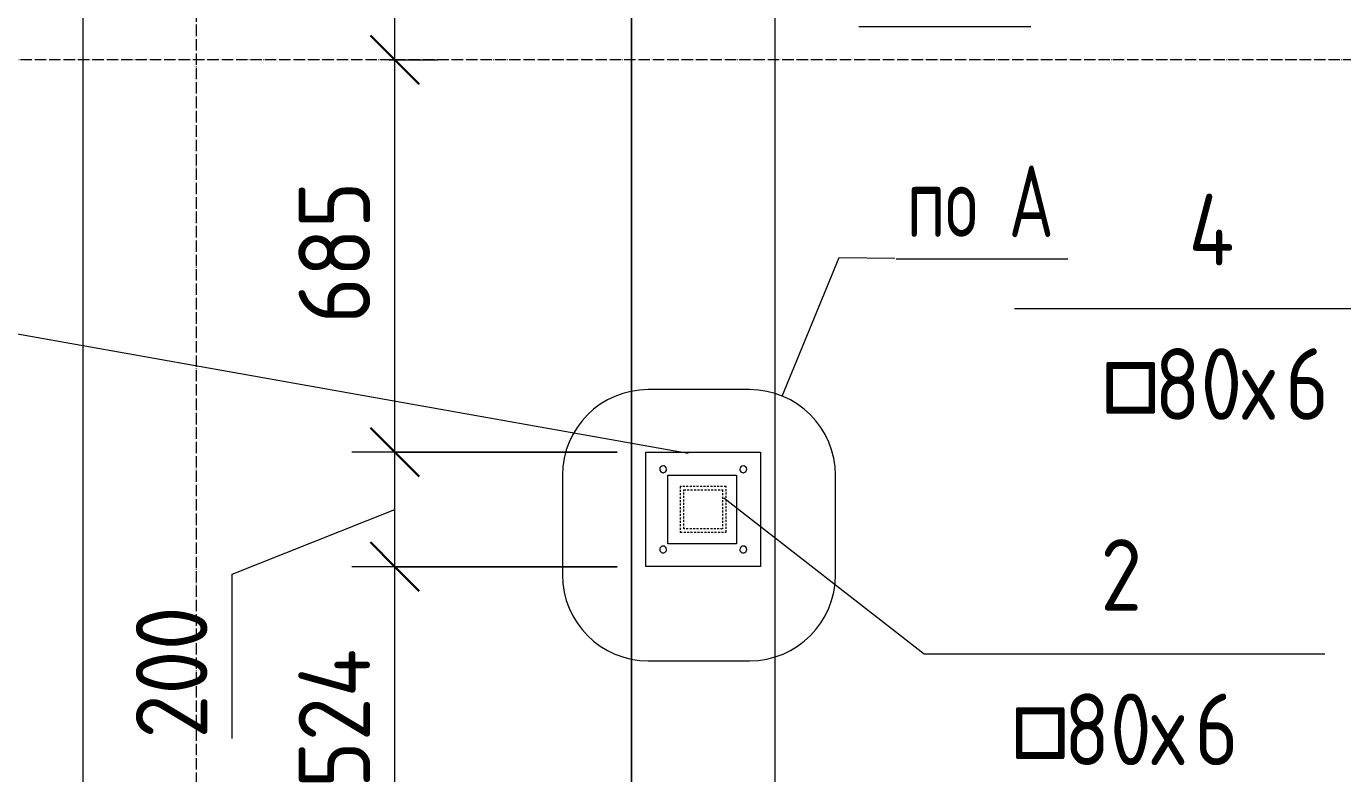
# Model space of a CAD drawing. Header units: millimetres. Extents: x 539 to 32806, y -1166 to 49726.
# Drawn here: x 2703 to 5002, y 44149 to 45453 of the extents above; entities that cross this region are included whole.
import ezdxf

# ---------------------------------------------------------------- set-up
doc = ezdxf.new("R2010")
doc.units = ezdxf.units.MM
for name, pattern in [('01 Штриховая _4 мм_', [6, 3.5, -2.5]), ('02 Штрихпунктирная _20 мм_', [25, 20, -2.5, 0, -2.5]), ('04 Пунктир 10мм', [10, 0, -10])]:
    doc.linetypes.add(name, pattern=pattern)
for name, color, linetype, lineweight in [('AA_Dim', 7, 'Continuous', 9), ('AA_Dim-50', 7, 'Continuous', 9), ('AA_Oformlenie', 7, 'Continuous', 9), ('AA_Razrez', 7, 'Continuous', 9), ('AA_Vinoska', 7, 'Continuous', 9), ('AF_Balki', 7, 'Continuous', 20), ('AF_Element', 7, 'Continuous', 20), ('AF_Element_Грунт', 253, 'Continuous', 20), ('AF_Stena_Опалубка', 253, 'Continuous', 20), ('Gen_Fragment', 7, 'Continuous', 9), ('KR_Colonna_KG', 7, 'Continuous', 20), ('KR_Detal', 7, 'Continuous', 20), ('KR_Fundament', 7, 'Continuous', 20), ('Оси', 7, 'Continuous', 9)]:
    doc.layers.add(name, color=color, linetype=linetype, lineweight=lineweight)
doc.styles.add('ISOCPEUR_1', font='isocpeur.ttf', dxfattribs={"width": 0.9, "height": 125})
doc.styles.add('ISOCPEUR_2', font='isocpeur.ttf', dxfattribs={"width": 0.85, "height": 125})
doc.styles.add('ISOCPEUR_3', font='isocpeur.ttf', dxfattribs={"width": 0.85, "height": 125})
doc.styles.add('ISOCPEUR_4', font='isocpeur.ttf', dxfattribs={"width": 0.7, "height": 125})
doc.dimstyles.new('05_Округл_1мм__прозр_', dxfattribs={"dimscale": 304.8, "dimtxt": 124.497647, "dimasz": 0.278871, "dimexe": 0.246063, "dimexo": 0.164042, "dimgap": 0.016404, "dimtad": 1, "dimdec": 0, "dimdsep": 46, "dimtxsty": 'ISOCPEUR_1', "dimblk1": 'OBLIQUE', "dimblk2": 'OBLIQUE', "dimsah": 1, "dimcen": 0.09, "dimdle": 0.246063, "dimazin": 0, "dimtfac": 1, "dimtdec": 4, "dimtix": 1, "dimtmove": 1, "dimatfit": 3, "dimfxl": 1, "dimtvp": 1, "dimtolj": 1, "dimtzin": 0, "dimlwd": 18, "dimlwe": 18, "dimarcsym": 2})
doc.dimstyles.new('05_Округл_1мм__прозр__1', dxfattribs={"dimscale": 304.8, "dimtxt": 124.497647, "dimasz": 0.278871, "dimexe": 0.246063, "dimexo": 0.164042, "dimgap": 0.016404, "dimtad": 1, "dimdec": 0, "dimdsep": 46, "dimtxsty": 'ISOCPEUR_1', "dimblk1": 'OBLIQUE', "dimblk2": 'OBLIQUE', "dimsah": 1, "dimcen": 0.09, "dimdle": 0.246063, "dimazin": 0, "dimtfac": 1, "dimtdec": 4, "dimtix": 1, "dimtmove": 0, "dimatfit": 3, "dimfxl": 1, "dimtvp": 1, "dimtolj": 1, "dimtzin": 0, "dimlwd": 18, "dimlwe": 18, "dimarcsym": 2})

# ---------------------------------------------------------------- blocks, each defined once
blk = doc.blocks.new('354_Прокат поло__1_2_1-3_11')
at = {"layer": 'AF_Balki'}
for p, q in [((0, -100), (0, 100)), ((0, 100), (200, 100)), ((200, 100), (200, -100)), ((200, -100), (0, -100))]:
    blk.add_line(p, q, dxfattribs=at)
blk = doc.blocks.new('грунт2 - грунт1-3847967-Схема расположения стоек и пластин металлического навеса в осях Г_1-Е_1_2_1-3_1')
at = {"layer": 'AF_Element'}
blk.add_line((3760.1, 43315), (3760.1, 48045), dxfattribs=at)
blk = doc.blocks.new('354_Прокат поло__1_2_1-3_12')
at = {"layer": 'AF_Balki'}
for p, q in [((0, -60), (0, 60)), ((0, 60), (120, 60)), ((120, 60), (120, -60)), ((120, -60), (0, -60))]:
    blk.add_line(p, q, dxfattribs=at)
blk = doc.blocks.new('243_Профиль гнутый сварной квадратный _НесКол_2ур_ - 80х6-4232276-Схема расположения стоек и пластин металлического навеса в осях Г_1-Е_1_2_1-3_1')
at = {"layer": 'KR_Colonna_KG', "linetype": '01 Штриховая _4 мм_'}
for p, q in [((-40, 40), (-40, -40)), ((40, 40), (-40, 40)), ((-34, -34), (-34, 34)), ((-34, 34), (34, 34)), ((34, 34), (34, -34)), ((40, -40), (40, 40)), ((-40, -40), (40, -40)), ((34, -34), (-34, -34))]:
    blk.add_line(p, q, dxfattribs=at)
blk = doc.blocks.new('354_Анкер клиновой _СоедНесК_РабПлоск_ - M12x120_20-V6-Схема расположения стоек и пластин металлического навеса в осях Г_1-Е_1_2_1-3_1')
at = {"layer": 'KR_Detal'}
for start, end in [(360, 180), (180, 360)]:
    blk.add_arc((0, 0), 6, start, end, dxfattribs=at)
at = {"layer": 'KR_Detal', "linetype": '01 Штриховая _4 мм_', "lineweight": 9}
for start, end in [(147.0031, 152.9997), (87.0059, 93.0026), (27.0088, 33.0054), (207.0003, 212.9969), (250.9052, 255.7743), (326.9946, 332.9912)]:
    blk.add_arc((0, 0), 6, start, end, dxfattribs=at)
blk = doc.blocks.new('011_Прямоугольник обрыва _ЭлУзла_ - 011_Прямоугольник обрыва _ЭлУзла_-3732710-Схема расположения стоек и пластин металлического навеса в осях Г_1-Е_1_2_1-3_1')
at = {"layer": 'AA_Oformlenie'}
blk.add_line((0, -5422), (0, -1881.1), dxfattribs=at)
blk = doc.blocks.new('DIMBLOCK7-Схема расположения стоек и пластин металлического навеса в осях Г_1-Е_1_2_1-3_1')
at = {"layer": 'AA_Dim-50', "lineweight": 30}
for p, q in [((3346.7, 44510.1), (3304.2, 44552.6)), ((3346.7, 44510.1), (3389.2, 44467.6)), ((3346.7, 43985.7), (3304.2, 44028.2)), ((3346.7, 43985.7), (3389.2, 43943.2))]:
    blk.add_line(p, q, dxfattribs=at)
at = {"layer": 'AA_Dim-50', "lineweight": 18}
for p, q in [((3735.1, 44510.1), (3271.7, 44510.1)), ((3346.7, 43985.7), (3346.7, 44510.1)), ((3346.7, 44510.1), (3735.1, 44510.1)), ((3735.1, 43985.7), (3271.7, 43985.7)), ((3346.7, 43985.7), (3735.1, 43985.7))]:
    blk.add_line(p, q, dxfattribs=at)
at = {"layer": 'AA_Dim-50', "color": 0, "lineweight": 18, "insert": (3178.4, 44123.4), "char_height": 125, "width": 298.794, "attachment_point": 1, "rotation": 90, "line_spacing_factor": 1.149209, "style": 'ISOCPEUR_1'}
blk.add_mtext('524', dxfattribs=at)
blk = doc.blocks.new('_Oblique')
at = {"color": 0, "linetype": 'ByBlock', "lineweight": -2}
blk.add_line((-0.5, -0.5), (0.5, 0.5), dxfattribs=at)
blk = doc.blocks.new('DIMBLOCK8-Схема расположения стоек и пластин металлического навеса в осях Г_1-Е_1_2_1-3_1')
at = {"layer": 'AA_Dim-50', "lineweight": 30}
for p, q in [((3346.7, 44710.1), (3304.2, 44752.6)), ((3346.7, 44710.1), (3389.2, 44667.6)), ((3346.7, 44510.1), (3304.2, 44552.6)), ((3346.7, 44510.1), (3389.2, 44467.6))]:
    blk.add_line(p, q, dxfattribs=at)
at = {"layer": 'AA_Dim-50', "lineweight": 18}
for p, q in [((3735.1, 44710.1), (3271.7, 44710.1)), ((3346.7, 44510.1), (3346.7, 44710.1)), ((3346.7, 44710.1), (3735.1, 44710.1)), ((3062.6, 44497), (3346.7, 44610.1)), ((3735.1, 44510.1), (3271.7, 44510.1)), ((3346.7, 44510.1), (3735.1, 44510.1)), ((3062.6, 44210), (3062.6, 44497))]:
    blk.add_line(p, q, dxfattribs=at)
at = {"layer": 'AA_Dim-50', "color": 0, "lineweight": 18, "insert": (2894.3, 44210), "char_height": 125, "width": 284.429, "attachment_point": 1, "rotation": 90, "line_spacing_factor": 1.149209, "style": 'ISOCPEUR_1'}
blk.add_mtext('200', dxfattribs=at)
blk = doc.blocks.new('DIMBLOCK9-Схема расположения стоек и пластин металлического навеса в осях Г_1-Е_1_2_1-3_1')
at = {"layer": 'AA_Dim-50', "lineweight": 30}
for p, q in [((3346.7, 45395), (3304.2, 45437.5)), ((3346.7, 45395), (3389.2, 45352.5)), ((3346.7, 44710.1), (3304.2, 44752.6)), ((3346.7, 44710.1), (3389.2, 44667.6))]:
    blk.add_line(p, q, dxfattribs=at)
at = {"layer": 'AA_Dim-50', "lineweight": 18}
for p, q in [((3336.6, 45395), (3421.7, 45395)), ((3346.7, 45395), (3336.6, 45395)), ((3346.7, 44710.1), (3346.7, 45395)), ((3735.1, 44710.1), (3271.7, 44710.1)), ((3346.7, 44710.1), (3735.1, 44710.1))]:
    blk.add_line(p, q, dxfattribs=at)
at = {"layer": 'AA_Dim-50', "color": 0, "lineweight": 18, "insert": (3178.4, 44934.1), "char_height": 125, "width": 284.429, "attachment_point": 1, "rotation": 90, "line_spacing_factor": 1.149209, "style": 'ISOCPEUR_1'}
blk.add_mtext('685', dxfattribs=at)
blk = doc.blocks.new('DIMBLOCK10-Схема расположения стоек и пластин металлического навеса в осях Г_1-Е_1_2_1-3_1')
at = {"layer": 'AA_Dim-50', "lineweight": 30}
for p, q in [((3346.7, 45945), (3304.2, 45987.5)), ((3346.7, 45945), (3389.2, 45902.5)), ((3346.7, 45395), (3304.2, 45437.5)), ((3346.7, 45395), (3389.2, 45352.5))]:
    blk.add_line(p, q, dxfattribs=at)
at = {"layer": 'AA_Dim-50', "lineweight": 18}
for p, q in [((3735.1, 45945), (3271.7, 45945)), ((3346.7, 45395), (3346.7, 45945)), ((3346.7, 45945), (3735.1, 45945)), ((3336.6, 45395), (3421.7, 45395)), ((3346.7, 45395), (3336.6, 45395))]:
    blk.add_line(p, q, dxfattribs=at)
at = {"layer": 'AA_Dim-50', "color": 0, "lineweight": 18, "insert": (3178.4, 45551.5), "char_height": 125, "width": 284.429, "attachment_point": 1, "rotation": 90, "line_spacing_factor": 1.149209, "style": 'ISOCPEUR_1'}
blk.add_mtext('550', dxfattribs=at)
blk = doc.blocks.new('043_М_КолонныКМ - Позиция_Наименование_дп14-4163880-Схема расположения стоек и пластин металлического навеса в осях Г_1-Е_1_2_1-3_1')
at = {"layer": 'AA_Vinoska'}
blk.add_line((-7, 0), (7, 0), dxfattribs=at)
blk = doc.blocks.new('План несущих конструкций - Номер узла 6мм-393529-Схема расположения стоек и пластин металлического навеса в осях Г_1-Е_1_2_1-3_1')
at = {"layer": 'Gen_Fragment'}
blk.add_line((-2.954, 0), (3.046, 0), dxfattribs=at)

msp = doc.modelspace()

# ---------------------------------------------------------------- linework, layer by layer
at = {"layer": 'AA_Razrez', "linetype": '04 Пунктир 10мм'}
msp.add_line((3760.0619, 40241.0284), (3760.0619, 48997.1885), dxfattribs=at)
at = {"layer": 'AA_Vinoska'}
for p, q in [((3858.7362, 44707.7349), (2667.7751, 44919.5659)), ((3920.8305, 44629.9974), (4270.7387, 44358.0391))]:
    msp.add_line(p, q, dxfattribs=at)
at = {"layer": 'AF_Stena_Опалубка'}
for p, q in [((3760.0619, 43314.9999), (3760.0619, 46145)), ((4010.0619, 46145), (4010.0619, 43314.9999))]:
    msp.add_line(p, q, dxfattribs=at)
at = {"layer": 'Gen_Fragment'}
for p, q in [((4023.142, 44807.9391), (4122.3553, 45049.4921)), ((4122.3553, 45049.4921), (4219.6562, 45048.7707)), ((3966.1521, 44819.187), (3789.1875, 44819.187)), ((3639.1875, 44669.187), (3639.1875, 44495.7818)), ((4116.1521, 44495.7818), (4116.1521, 44669.187)), ((3789.1875, 44345.7818), (3966.1521, 44345.7818))]:
    msp.add_line(p, q, dxfattribs=at)
for centre, start, end in [((3789.1875, 44669.187), 90, 180), ((3966.1521, 44669.187), 0, 90), ((3789.1875, 44495.7818), 180, 270), ((3966.1521, 44495.7818), 270, 0)]:
    msp.add_arc(centre, 150, start, end, dxfattribs=at)
at = {"layer": 'KR_Fundament'}
msp.add_line((3760.0619, 48024.9997), (3760.0619, 43314.9999), dxfattribs=at)
at = {"layer": 'Оси', "linetype": '02 Штрихпунктирная _20 мм_'}
for p, q in [((3000.0616, 41144.0677), (3000.0616, 49067.1614)), ((6276.9872, 45395), (2193.8386, 45395))]:
    msp.add_line(p, q, dxfattribs=at)

# ---------------------------------------------------------------- block references
at = {"layer": 'AA_Oformlenie'}
msp.add_blockref('011_Прямоугольник обрыва _ЭлУзла_ - 011_Прямоугольник обрыва _ЭлУзла_-3732710-Схема расположения стоек и пластин металлического навеса в осях Г_1-Е_1_2_1-3_1', (2802.1415, 48472.299), dxfattribs=at)
at = {"layer": 'AA_Vinoska', "xscale": 49.99999999999998, "yscale": 49.99999999999998, "zscale": 49.99999999999998}
for p in [(4778.8604, 44960.7558), (4620.7387, 44358.0391)]:
    msp.add_blockref('043_М_КолонныКМ - Позиция_Наименование_дп14-4163880-Схема расположения стоек и пластин металлического навеса в осях Г_1-Е_1_2_1-3_1', p, dxfattribs=at)
at = {"layer": 'AF_Balki'}
for name, p in [('354_Прокат поло__1_2_1-3_11', (3785.0619, 44610.1328)), ('354_Прокат поло__1_2_1-3_12', (3823.3374, 44610))]:
    msp.add_blockref(name, p, dxfattribs=at)
at = {"layer": 'AF_Element_Грунт'}
msp.add_blockref('грунт2 - грунт1-3847967-Схема расположения стоек и пластин металлического навеса в осях Г_1-Е_1_2_1-3_1', (0, 0), dxfattribs=at)
at = {"layer": 'Gen_Fragment', "xscale": 49.99999999999998, "yscale": 49.99999999999998, "zscale": 49.99999999999998}
for p in [(4304.6536, 45452.6823), (4369.6521, 45047.6587)]:
    msp.add_blockref('План несущих конструкций - Номер узла 6мм-393529-Схема расположения стоек и пластин металлического навеса в осях Г_1-Е_1_2_1-3_1', p, dxfattribs=at)
at = {"layer": 'KR_Colonna_KG', "linetype": '01 Штриховая _4 мм_'}
msp.add_blockref('243_Профиль гнутый сварной квадратный _НесКол_2ур_ - 80х6-4232276-Схема расположения стоек и пластин металлического навеса в осях Г_1-Е_1_2_1-3_1', (3885.0619, 44610.1328), dxfattribs=at)
at = {"layer": 'KR_Detal', "linetype": '01 Штриховая _4 мм_', "lineweight": 9, "rotation": 180}
for p in [(3815.0619, 44680.1328), (3955.0619, 44680.1328), (3815.0619, 44540.1328), (3955.0619, 44540.1328)]:
    msp.add_blockref('354_Анкер клиновой _СоедНесК_РабПлоск_ - M12x120_20-V6-Схема расположения стоек и пластин металлического навеса в осях Г_1-Е_1_2_1-3_1', p, dxfattribs=at)

# ---------------------------------------------------------------- texts
at = {"layer": 'AA_Vinoska', "char_height": 125, "attachment_point": 1}
for s, insert, width, style in [('\\fISOCPEUR|b0|i0|c204|p34|;\\W.85;4', (4732.7243, 45160.8822), 102.215156, 'ISOCPEUR_2'), ('80', (4673.3933, 44891.3999), 183.987281, 'ISOCPEUR_2'), ('\\fISOCPEUR|b0|i0|c204|p34|;\\W.85;6', (4901.1003, 44891.3999), 91.993641, 'ISOCPEUR_2'), ('\\fISOCPEUR|b0|i0|c130|p34|;\\W.85;□', (4577.8126, 44891.3999), 115.843844, 'ISOCPEUR_3'), ('\\fISOCPEUR|b0|i0|c204|p34|;\\W.85;х', (4825.198, 44891.3999), 91.993641, 'ISOCPEUR_2'), ('\\fISOCPEUR|b0|i0|c204|p34|;\\W.85;2', (4578.8526, 44558.1654), 91.993641, 'ISOCPEUR_2'), ('80', (4515.2716, 44288.6832), 183.987281, 'ISOCPEUR_2'), ('\\fISOCPEUR|b0|i0|c204|p34|;\\W.85;6', (4742.9786, 44288.6832), 91.993641, 'ISOCPEUR_2'), ('\\fISOCPEUR|b0|i0|c130|p34|;\\W.85;□', (4419.6909, 44288.6832), 115.843844, 'ISOCPEUR_3'), ('\\fISOCPEUR|b0|i0|c204|p34|;\\W.85;х', (4667.0763, 44288.6832), 91.993641, 'ISOCPEUR_2')]:
    msp.add_mtext(s, dxfattribs=dict(at, insert=insert, width=width, style=style))
at = {"layer": 'Gen_Fragment', "char_height": 125, "attachment_point": 1, "style": 'ISOCPEUR_4'}
for s, insert, width in [('\\fISOCPEUR|b0|i0|c204|p34|;\\W.7; ', (4365.3806, 45210.3985), 64.535844), ('\\fISOCPEUR|b0|i0|c204|p34|;\\W.7;А', (4418.628, 45210.3985), 95.400812), ('по', (4240.365, 45210.3985), 151.518937)]:
    msp.add_mtext(s, dxfattribs=dict(at, insert=insert, width=width))

# ---------------------------------------------------------------- dimensions: what is measured, and where the dimension line sits
at = {"layer": 'AA_Dim', "lineweight": 18}
for base, p1, p2, override, picture, middle in [((3346.7414, 45945), (3286.6374, 45395), (3785.0619, 45945), {"dimpost": '<>', "dimfxl": 742.244584}, 'DIMBLOCK10-Схема расположения стоек и пластин металлического навеса в осях Г_1-Е_1_2_1-3_1', (3279.2414, 45670)), ((3346.7414, 45395), (3785.0619, 44710.1328), (3286.6374, 45395), {"dimpost": '<>', "dimfxl": 847.036053}, 'DIMBLOCK9-Схема расположения стоек и пластин металлического навеса в осях Г_1-Е_1_2_1-3_1', (3279.2414, 45052.5664)), ((3346.7414, 44510.1328), (3785.0619, 43985.6554), (3785.0619, 44510.1328), {"dimpost": '<>', "dimfxl": 524.477393}, 'DIMBLOCK7-Схема расположения стоек и пластин металлического навеса в осях Г_1-Е_1_2_1-3_1', (3279.2414, 44247.8941))]:
    dim = msp.add_linear_dim(base=base, p1=p1, p2=p2, angle=90, dimstyle='05_Округл_1мм__прозр__1', override=override, dxfattribs=at)
    dim.commit()
    dim.dimension.update_dxf_attribs({"geometry": picture, "text_midpoint": middle})
dim = msp.add_linear_dim(base=(3346.7414, 44710.1328), p1=(3785.0619, 44510.1328), p2=(3785.0619, 44710.1328), angle=90, dimstyle='05_Округл_1мм__прозр_', override={"dimpost": '<>', "dimfxl": 200}, dxfattribs=at)
dim.commit()
dim.dimension.update_dxf_attribs({"geometry": 'DIMBLOCK8-Схема расположения стоек и пластин металлического навеса в осях Г_1-Е_1_2_1-3_1', "text_midpoint": (2977.5893, 44352.1755), "dimtype": 160, "text_rotation": 90})

doc.saveas('drawing.dxf')
